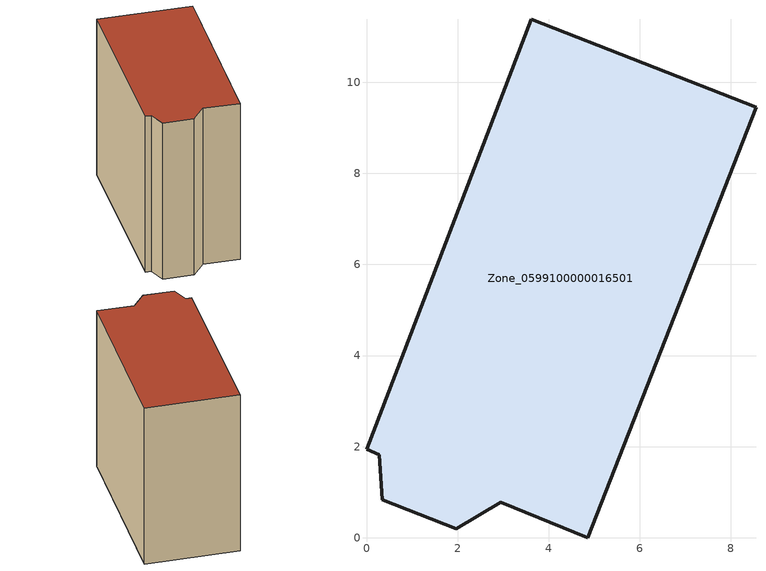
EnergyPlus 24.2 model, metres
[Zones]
Zone_0599100000016501
 floor ground (C_G): 3.61,11.38 8.55,9.45 4.86,0 2.95,0.78 1.97,0.2 0.34,0.84 0.28,1.82 0,1.94 z0
 wall outside (C_F): 0.28,1.82 0.34,0.84 1.97,0.2 2.95,0.78 4.86,0 8.55,9.45 3.61,11.38 0,1.94 0.28,1.82 z0:9.89
 roof outside (C_R): 3.61,11.38 0,1.94 0.28,1.82 0.34,0.84 1.97,0.2 2.95,0.78 4.86,0 8.55,9.45 z9.89
[BUILDING]
Pand.0599100000016501: North Axis=0; Terrain=City; Loads Convergence Tolerance Value=0.04; Temperature Convergence Tolerance Value=0.4; Solar Distribution=FullExterior; Maximum Number of Warmup Days=25; Minimum Number of Warmup Days=1
[Site:Location]
Rotterdam.The.Hague.AP_ZH_NLD Design_Conditions: Latitude=51.96; Longitude=4.45; Time Zone=1; Elevation=-4.5
[SITE:GROUNDTEMPERATURE:BUILDINGSURFACE]
18, 18, 18, 18, 18, 18, 18, 18, 18, 18, 18, 18
[MATERIAL] Thermal Absorptance=0.9; Solar Absorptance=0.7; Visible Absorptance=0.7
Name | Roughness | Thickness | Conductivity | Density | Specific Heat
G.TI.1946 | MediumSmooth | 0.15 | 1 | 540 | 1210
F.TI.1946 | Rough | 0.3 | 0.857143 | 1920 | 840
R.TI.1946 | MediumRough | 0.2 | 0.1 | 1500 | 1000
[CONSTRUCTION]
C_G: G.TI.1946
C_F: F.TI.1946
C_R: R.TI.1946
[ZONE]
Zone_0599100000016501: Type=1; Multiplier=1; Ceiling Height=Autocalculate; Volume=Autocalculate; Floor Area=autocalculate; Part of Total Floor Area=Yes
[ZONEINFILTRATION:DESIGNFLOWRATE]
Infil_Zone_0599100000016501: Zone or ZoneList or Space or SpaceList=Zone_0599100000016501; Schedule=AlwaysOn; Design Flow Rate Calculation Method=Flow/Area; Flow Rate per Floor Area=0.003; Constant Term Coefficient=1; Temperature Term Coefficient=0; Velocity Term Coefficient=0; Velocity Squared Term Coefficient=0
[HVACTEMPLATE:ZONE:IDEALLOADSAIRSYSTEM]
Zone_0599100000016501: Maximum Heating Supply Air Temperature=50; Minimum Cooling Supply Air Temperature=13; Maximum Heating Supply Air Humidity Ratio=0.0156; Minimum Cooling Supply Air Humidity Ratio=0.0077; Heating Limit=NoLimit; Cooling Limit=NoLimit; Dehumidification Control Type=ConstantSensibleHeatRatio; Cooling Sensible Heat Ratio=0.7; Dehumidification Setpoint=60; Humidification Control Type=None; Humidification Setpoint=30; Outdoor Air Method=None; Outdoor Air Flow Rate per Person=0.00944; Outdoor Air Flow Rate per Zone Floor Area=0; Outdoor Air Flow Rate per Zone=0; Demand Controlled Ventilation Type=None; Outdoor Air Economizer Type=NoEconomizer; Heat Recovery Type=None; Sensible Heat Recovery Effectiveness=0.7; Latent Heat Recovery Effectiveness=0.65
[ZONECONTROL:THERMOSTAT]
ThermostatControl_Zone_0599100000016501: Zone or ZoneList=Zone_0599100000016501; Control Type Schedule=DualSetpointControlType; Control 1=Thermostat_Zone_0599100000016501; Temperature Difference Between Cutout And Setpoint=0
[THERMOSTATSETPOINT:DUALSETPOINT]
Thermostat_Zone_0599100000016501: Heating Setpoint Temperature Schedule=HeatingSetpoint_Zone_0599100000016501; Cooling Setpoint Temperature Schedule=CoolingSetpoint_Zone_0599100000016501
[SCHEDULE:COMPACT]
HeatingSetpoint_Zone_0599100000016501: Through: 12/31, For: AllDays, Until: 24:00, 21
CoolingSetpoint_Zone_0599100000016501: Through: 12/31, For: AllDays, Until: 24:00, 24
DualSetpointControlType: Through: 12/31, For: AllDays, Until: 24:00, 4
AlwaysOn: Through: 12/31, For: AllDays, Until: 24:00, 1
